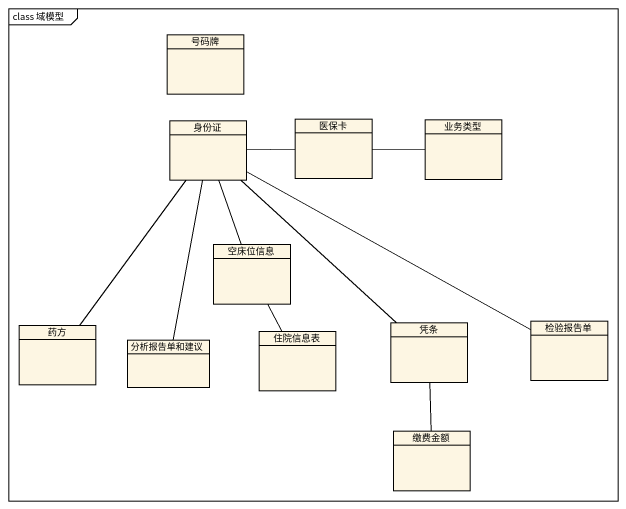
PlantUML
@startuml
mainframe class 域模型
hide circle
hide empty members
class 号码牌
class 身份证
class 医保卡
class 业务类型
class 空床位信息
class 药方
class 分析报告单和建议
class 住院信息表
class 凭条
class 检验报告单
class 缴费金额
身份证 -right- 医保卡
身份证 -- 空床位信息
身份证 -- 药方
身份证 -- 分析报告单和建议
身份证 -- 凭条
身份证 -right- 检验报告单
医保卡 -right- 业务类型
空床位信息 -- 住院信息表
凭条 -- 缴费金额
@enduml
